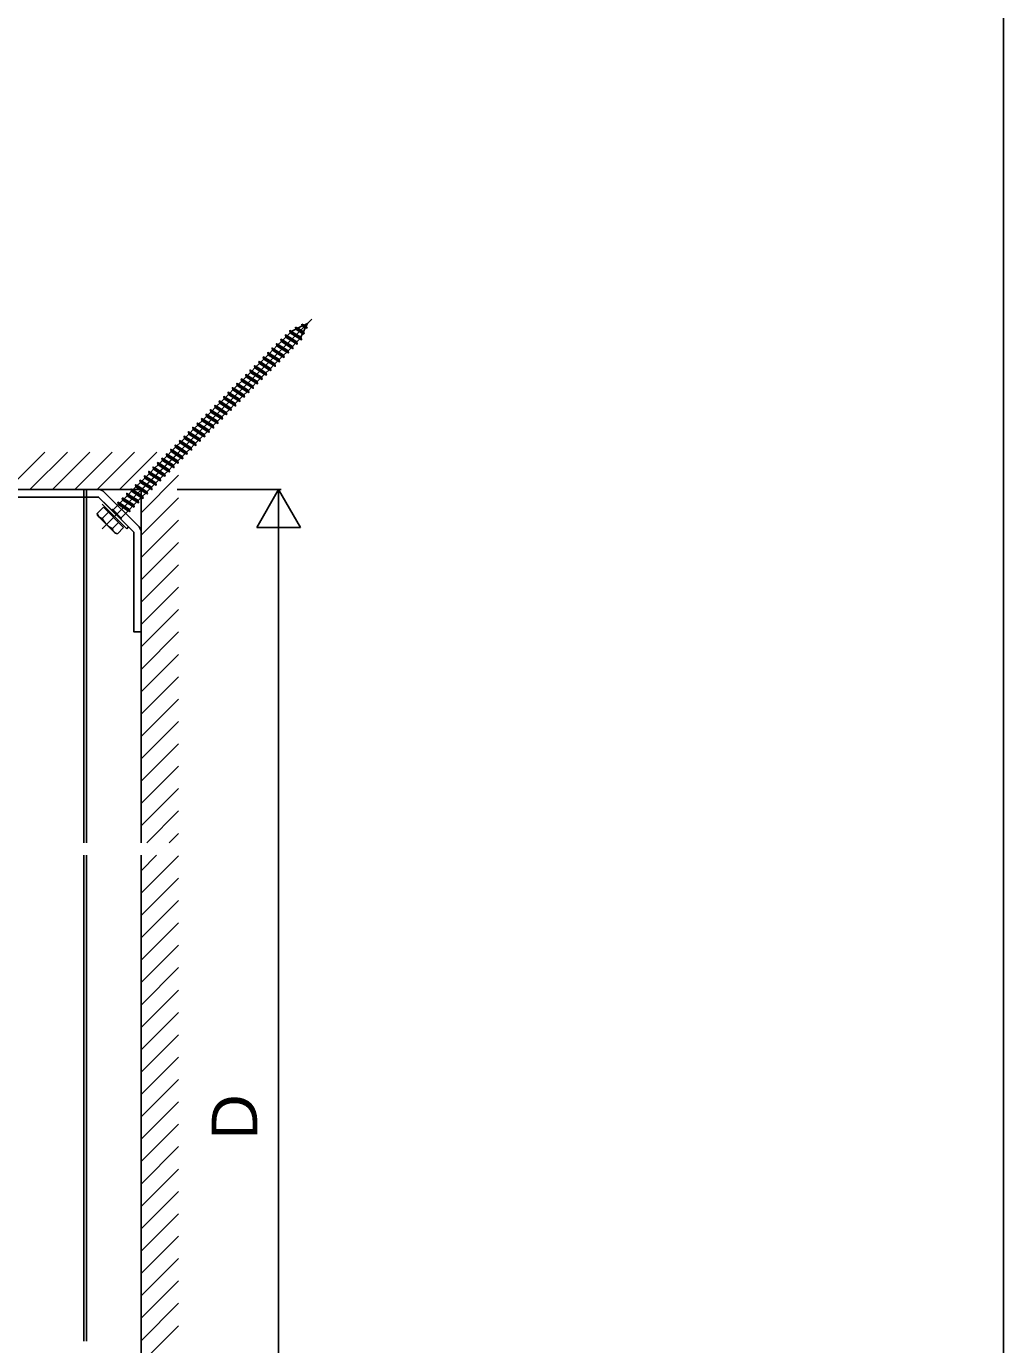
# Model space of a CAD drawing. Units: millimetres, scale not verified. Extents: x -875 to 875, y -1304 to 1297.
# Drawn here: x 483 to 875, y -545 to -16 of the extents above; entities that cross this region are included whole.
import ezdxf
from ezdxf.enums import TextEntityAlignment as Align

# ---------------------------------------------------------------- set-up
doc = ezdxf.new("R2010")
doc.units = ezdxf.units.MM
doc.header["$LTSCALE"] = 8
for name, color, linetype in [('0-5_YKK_12', 2, 'Continuous'), ('0-6_YKK_13', 4, 'Continuous'), ('0-8_YKK_D', 6, 'Continuous'), ('0-9_YKK_ZWAK', 7, 'Continuous'), ('0-A_YSS_K', 3, 'Continuous')]:
    doc.layers.add(name, color=color, linetype=linetype)
doc.styles.add('ＭＳ ゴシック', font='')
doc.styles.get('ＭＳ ゴシック').set_extended_font_data('MS Gothic')

msp = doc.modelspace()

# ---------------------------------------------------------------- linework, layer by layer
at = {"layer": '0-5_YKK_12'}
for p, q in [((513.301, -217.399), (597.447, -133.253)), ((529, -201.7), (481.5, -201.7)), ((506, -343.45), (506, -201.7)), ((507, -343.45), (507, -201.7)), ((529, -343.45), (529, -201.7)), ((506, -543.45), (506, -348.45)), ((507, -543.45), (507, -348.45)), ((529, -543.45), (529, -348.45))]:
    msp.add_line(p, q, dxfattribs=at)
at = {"layer": '0-6_YKK_13'}
for p, q in [((589.468, -138.05), (591.047, -137.28)), ((590.922, -136.506), (591.819, -136.903)), ((590.922, -136.506), (591.047, -137.28)), ((590.922, -136.506), (594.451, -139.251)), ((591.047, -137.28), (593.741, -138.994)), ((591.819, -136.903), (593.621, -136.025)), ((591.819, -136.903), (594.064, -138.332)), ((593.406, -135.295), (594.393, -135.648)), ((593.406, -135.295), (593.621, -136.025)), ((593.406, -135.295), (595.562, -136.972)), ((593.621, -136.025), (594.818, -136.787)), ((594.818, -136.787), (594.064, -138.332)), ((594.393, -135.648), (595.679, -135.021)), ((594.393, -135.648), (595.141, -136.124)), ((595.562, -136.972), (594.818, -136.787)), ((595.679, -135.021), (595.141, -136.124)), ((595.562, -136.972), (595.141, -136.124)), ((584.012, -143.506), (585.249, -142.269)), ((585.073, -141.385), (589.846, -145.097)), ((585.78, -141.738), (587.017, -140.501)), ((585.78, -141.738), (589.669, -144.213)), ((586.84, -139.617), (591.613, -143.329)), ((587.548, -139.97), (588.785, -138.733)), ((587.548, -139.97), (591.437, -142.445)), ((588.608, -137.849), (593.381, -141.561)), ((589.315, -138.203), (589.468, -138.05)), ((589.315, -138.203), (593.204, -140.678)), ((592.65, -141.232), (591.437, -142.445)), ((592.665, -141.202), (592.65, -141.232)), ((593.741, -138.994), (592.988, -140.54)), ((594.451, -139.251), (593.741, -138.994)), ((594.451, -139.251), (594.064, -138.332)), ((578.709, -148.809), (579.946, -147.572)), ((579.769, -146.688), (584.542, -150.4)), ((580.477, -147.042), (581.714, -145.804)), ((580.477, -147.042), (584.366, -149.516)), ((581.537, -144.92), (586.31, -148.632)), ((582.244, -145.274), (583.482, -144.036)), ((582.244, -145.274), (586.133, -147.749)), ((583.305, -143.152), (588.078, -146.865)), ((584.012, -143.506), (587.901, -145.981)), ((587.371, -146.511), (586.133, -147.749)), ((589.139, -144.743), (587.901, -145.981)), ((590.906, -142.976), (589.669, -144.213)), ((573.405, -154.113), (574.643, -152.875)), ((574.466, -151.991), (579.239, -155.704)), ((575.173, -152.345), (576.411, -151.107)), ((575.173, -152.345), (579.062, -154.82)), ((576.234, -150.223), (581.007, -153.936)), ((576.941, -150.577), (578.178, -149.34)), ((576.941, -150.577), (580.83, -153.052)), ((578.002, -148.456), (582.775, -152.168)), ((578.709, -148.809), (582.598, -151.284)), ((582.068, -151.814), (580.83, -153.052)), ((583.835, -150.047), (582.598, -151.284)), ((585.603, -148.279), (584.366, -149.516)), ((568.102, -159.416), (569.34, -158.178)), ((569.163, -157.295), (573.936, -161.007)), ((569.87, -157.648), (571.107, -156.411)), ((569.87, -157.648), (573.759, -160.123)), ((570.931, -155.527), (575.704, -159.239)), ((571.638, -155.88), (572.875, -154.643)), ((571.638, -155.88), (575.527, -158.355)), ((572.698, -153.759), (577.471, -157.471)), ((573.405, -154.113), (577.295, -156.587)), ((576.764, -157.118), (575.527, -158.355)), ((578.532, -155.35), (577.295, -156.587)), ((580.3, -153.582), (579.062, -154.82)), ((562.799, -164.719), (564.036, -163.482)), ((563.86, -162.598), (568.632, -166.31)), ((564.567, -162.951), (565.804, -161.714)), ((564.567, -162.951), (568.456, -165.426)), ((565.627, -160.83), (570.4, -164.542)), ((566.334, -161.184), (570.223, -163.659)), ((567.395, -159.062), (572.168, -162.775)), ((568.102, -159.416), (571.991, -161.891)), ((571.461, -162.421), (570.223, -163.659)), ((573.229, -160.653), (571.991, -161.891)), ((574.996, -158.886), (573.759, -160.123)), ((557.496, -170.022), (558.733, -168.785)), ((558.556, -167.901), (563.329, -171.613)), ((559.263, -168.255), (560.501, -167.017)), ((559.263, -168.255), (563.152, -170.73)), ((560.324, -166.133), (565.097, -169.846)), ((561.031, -166.487), (562.269, -165.25)), ((561.031, -166.487), (564.92, -168.962)), ((562.092, -164.366), (566.865, -168.078)), ((562.799, -164.719), (566.688, -167.194)), ((566.158, -167.724), (564.92, -168.962)), ((567.925, -165.957), (566.688, -167.194)), ((569.693, -164.189), (568.456, -165.426)), ((552.192, -175.326), (553.43, -174.088)), ((553.253, -173.204), (558.026, -176.917)), ((553.96, -173.558), (555.197, -172.321)), ((553.96, -173.558), (557.849, -176.033)), ((555.021, -171.437), (559.794, -175.149)), ((555.728, -171.79), (556.965, -170.553)), ((555.728, -171.79), (559.617, -174.265)), ((556.788, -169.669), (561.561, -173.381)), ((557.496, -170.022), (561.385, -172.497)), ((560.854, -173.028), (559.617, -174.265)), ((562.622, -171.26), (561.385, -172.497)), ((564.39, -169.492), (563.152, -170.73)), ((546.889, -180.629), (548.126, -179.392)), ((547.95, -178.508), (552.723, -182.22)), ((548.657, -178.861), (549.894, -177.624)), ((548.657, -178.861), (552.546, -181.336)), ((549.717, -176.74), (554.49, -180.452)), ((550.424, -177.094), (551.662, -175.856)), ((550.424, -177.094), (554.314, -179.568)), ((551.485, -174.972), (556.258, -178.685)), ((552.192, -175.326), (556.081, -177.801)), ((555.551, -178.331), (554.314, -179.568)), ((557.319, -176.563), (556.081, -177.801)), ((559.087, -174.795), (557.849, -176.033)), ((541.586, -185.932), (542.823, -184.695)), ((542.646, -183.811), (547.419, -187.523)), ((543.353, -184.165), (544.591, -182.927)), ((543.353, -184.165), (547.242, -186.639)), ((544.414, -182.043), (549.187, -185.756)), ((545.121, -182.397), (546.359, -181.159)), ((545.121, -182.397), (549.01, -184.872)), ((546.182, -180.276), (550.955, -183.988)), ((546.889, -180.629), (550.778, -183.104)), ((550.248, -183.634), (549.01, -184.872)), ((552.015, -181.867), (550.778, -183.104)), ((553.783, -180.099), (552.546, -181.336)), ((536.282, -191.236), (537.52, -189.998)), ((537.343, -189.114), (542.116, -192.827)), ((538.05, -189.468), (539.288, -188.23)), ((538.05, -189.468), (541.939, -191.943)), ((539.111, -187.347), (543.884, -191.059)), ((539.818, -187.7), (541.055, -186.463)), ((539.818, -187.7), (543.707, -190.175)), ((540.879, -185.579), (545.652, -189.291)), ((541.586, -185.932), (545.475, -188.407)), ((544.944, -188.938), (543.707, -190.175)), ((546.712, -187.17), (545.475, -188.407)), ((548.48, -185.402), (547.242, -186.639)), ((530.979, -196.539), (532.216, -195.302)), ((532.04, -194.418), (536.813, -198.13)), ((532.747, -194.771), (533.984, -193.534)), ((532.747, -194.771), (536.636, -197.246)), ((533.807, -192.65), (538.58, -196.362)), ((534.515, -193.003), (535.752, -191.766)), ((534.515, -193.003), (538.404, -195.478)), ((535.575, -190.882), (540.348, -194.594)), ((536.282, -191.236), (540.171, -193.711)), ((539.641, -194.241), (538.404, -195.478)), ((541.409, -192.473), (540.171, -193.711)), ((543.177, -190.705), (541.939, -191.943)), ((525.676, -201.842), (526.913, -200.605)), ((526.736, -199.721), (531.509, -203.433)), ((527.444, -200.075), (528.681, -198.837)), ((527.444, -200.075), (531.333, -202.549)), ((528.504, -197.953), (533.277, -201.666)), ((529.211, -198.307), (530.449, -197.069)), ((529.211, -198.307), (533.1, -200.782)), ((530.272, -196.185), (535.045, -199.898)), ((530.979, -196.539), (534.868, -199.014)), ((534.338, -199.544), (533.1, -200.782)), ((536.106, -197.776), (534.868, -199.014)), ((537.873, -196.009), (536.636, -197.246)), ((528.151, -216.692), (514.008, -202.549)), ((520.372, -207.146), (521.61, -205.908)), ((521.433, -205.024), (526.206, -208.737)), ((521.433, -205.024), (522.14, -205.378)), ((521.61, -205.908), (521.433, -205.024)), ((521.61, -205.908), (525.499, -208.383)), ((522.14, -205.378), (523.378, -204.14)), ((522.14, -205.378), (526.029, -207.853)), ((523.201, -203.256), (527.974, -206.969)), ((523.908, -203.61), (525.145, -202.373)), ((523.908, -203.61), (527.797, -206.085)), ((524.969, -201.489), (529.742, -205.201)), ((525.676, -201.842), (529.565, -204.317)), ((529.034, -204.847), (527.797, -206.085)), ((530.802, -203.08), (529.565, -204.317)), ((532.57, -201.312), (531.333, -202.549)), ((513.832, -208.737), (511.308, -211.26)), ((511.534, -212.095), (511.309, -211.259)), ((523.201, -217.399), (513.301, -207.499)), ((515.856, -210.761), (513.344, -213.274)), ((513.832, -208.737), (521.963, -216.868)), ((523.908, -216.692), (514.008, -206.792)), ((516.307, -211.211), (516.66, -210.858)), ((517.12, -209.903), (517.473, -209.55)), ((517.473, -209.55), (521.15, -213.227)), ((517.721, -209.797), (519.842, -207.676)), ((519.665, -206.792), (524.438, -210.504)), ((520.372, -207.146), (524.262, -209.62)), ((523.731, -210.151), (520.903, -212.979)), ((525.499, -208.383), (524.262, -209.62)), ((525.499, -208.383), (526.206, -208.737)), ((527.267, -206.615), (526.029, -207.853)), ((526.206, -208.737), (526.029, -207.853)), ((518.605, -219.166), (511.534, -212.095)), ((519.939, -214.844), (517.426, -217.356)), ((519.44, -219.392), (521.963, -216.868)), ((519.489, -214.393), (519.842, -214.04)), ((520.797, -213.58), (521.15, -213.227)), ((523.201, -217.399), (523.908, -216.692)), ((523.201, -217.399), (523.908, -216.692)), ((518.605, -219.166), (519.441, -219.391))]:
    msp.add_line(p, q, dxfattribs=at)
for points in [[(585.249, -142.269), (585.073, -141.385), (585.78, -141.738)], [(585.249, -142.269), (589.139, -144.743), (589.846, -145.097), (589.669, -144.213)], [(587.017, -140.501), (586.84, -139.617), (587.548, -139.97)], [(587.017, -140.501), (590.906, -142.976), (591.613, -143.329), (591.437, -142.445)], [(588.785, -138.733), (588.608, -137.849), (589.315, -138.203)], [(588.785, -138.733), (592.674, -141.208), (593.381, -141.561), (593.204, -140.678)], [(579.946, -147.572), (579.769, -146.688), (580.477, -147.042)], [(579.946, -147.572), (583.835, -150.047), (584.542, -150.4), (584.366, -149.516)], [(581.714, -145.804), (581.537, -144.92), (582.244, -145.274)], [(581.714, -145.804), (585.603, -148.279), (586.31, -148.632), (586.133, -147.749)], [(583.482, -144.036), (583.305, -143.152), (584.012, -143.506)], [(583.482, -144.036), (587.371, -146.511), (588.078, -146.865), (587.901, -145.981)], [(574.643, -152.875), (574.466, -151.991), (575.173, -152.345)], [(574.643, -152.875), (578.532, -155.35), (579.239, -155.704), (579.062, -154.82)], [(576.411, -151.107), (576.234, -150.223), (576.941, -150.577)], [(576.411, -151.107), (580.3, -153.582), (581.007, -153.936), (580.83, -153.052)], [(578.178, -149.34), (578.002, -148.456), (578.709, -148.809)], [(578.178, -149.34), (582.068, -151.814), (582.775, -152.168), (582.598, -151.284)], [(569.34, -158.178), (569.163, -157.295), (569.87, -157.648)], [(569.34, -158.178), (573.229, -160.653), (573.936, -161.007), (573.759, -160.123)], [(571.107, -156.411), (570.931, -155.527), (571.638, -155.88)], [(571.107, -156.411), (574.996, -158.886), (575.704, -159.239), (575.527, -158.355)], [(572.875, -154.643), (572.698, -153.759), (573.405, -154.113)], [(572.875, -154.643), (576.764, -157.118), (577.471, -157.471), (577.295, -156.587)], [(564.036, -163.482), (563.86, -162.598), (564.567, -162.951)], [(564.036, -163.482), (567.925, -165.957), (568.632, -166.31), (568.456, -165.426)], [(565.804, -161.714), (565.627, -160.83), (566.334, -161.184)], [(565.804, -161.714), (569.693, -164.189), (570.4, -164.542), (570.223, -163.659)], [(566.334, -161.184), (567.572, -159.946), (567.395, -159.062), (568.102, -159.416)], [(567.572, -159.946), (571.461, -162.421), (572.168, -162.775), (571.991, -161.891)], [(558.733, -168.785), (558.556, -167.901), (559.263, -168.255)], [(558.733, -168.785), (562.622, -171.26), (563.329, -171.613), (563.152, -170.73)], [(560.501, -167.017), (560.324, -166.133), (561.031, -166.487)], [(560.501, -167.017), (564.39, -169.492), (565.097, -169.846), (564.92, -168.962)], [(562.269, -165.25), (562.092, -164.366), (562.799, -164.719)], [(562.269, -165.25), (566.158, -167.724), (566.865, -168.078), (566.688, -167.194)], [(553.43, -174.088), (553.253, -173.204), (553.96, -173.558)], [(553.43, -174.088), (557.319, -176.563), (558.026, -176.917), (557.849, -176.033)], [(555.197, -172.321), (555.021, -171.437), (555.728, -171.79)], [(555.197, -172.321), (559.087, -174.795), (559.794, -175.149), (559.617, -174.265)], [(556.965, -170.553), (556.788, -169.669), (557.496, -170.022)], [(556.965, -170.553), (560.854, -173.028), (561.561, -173.381), (561.385, -172.497)], [(548.126, -179.392), (547.95, -178.508), (548.657, -178.861)], [(548.126, -179.392), (552.015, -181.867), (552.723, -182.22), (552.546, -181.336)], [(549.894, -177.624), (549.717, -176.74), (550.424, -177.094)], [(549.894, -177.624), (553.783, -180.099), (554.49, -180.452), (554.314, -179.568)], [(551.662, -175.856), (551.485, -174.972), (552.192, -175.326)], [(551.662, -175.856), (555.551, -178.331), (556.258, -178.685), (556.081, -177.801)], [(542.823, -184.695), (542.646, -183.811), (543.353, -184.165)], [(542.823, -184.695), (546.712, -187.17), (547.419, -187.523), (547.242, -186.639)], [(544.591, -182.927), (544.414, -182.043), (545.121, -182.397)], [(544.591, -182.927), (548.48, -185.402), (549.187, -185.756), (549.01, -184.872)], [(546.359, -181.159), (546.182, -180.276), (546.889, -180.629)], [(546.359, -181.159), (550.248, -183.634), (550.955, -183.988), (550.778, -183.104)], [(537.52, -189.998), (537.343, -189.114), (538.05, -189.468)], [(537.52, -189.998), (541.409, -192.473), (542.116, -192.827), (541.939, -191.943)], [(539.288, -188.23), (539.111, -187.347), (539.818, -187.7)], [(539.288, -188.23), (543.177, -190.705), (543.884, -191.059), (543.707, -190.175)], [(541.055, -186.463), (540.879, -185.579), (541.586, -185.932)], [(541.055, -186.463), (544.944, -188.938), (545.652, -189.291), (545.475, -188.407)], [(532.216, -195.302), (532.04, -194.418), (532.747, -194.771)], [(532.216, -195.302), (536.106, -197.776), (536.813, -198.13), (536.636, -197.246)], [(533.984, -193.534), (533.807, -192.65), (534.515, -193.003)], [(533.984, -193.534), (537.873, -196.009), (538.58, -196.362), (538.404, -195.478)], [(535.752, -191.766), (535.575, -190.882), (536.282, -191.236)], [(535.752, -191.766), (539.641, -194.241), (540.348, -194.594), (540.171, -193.711)], [(526.913, -200.605), (526.736, -199.721), (527.444, -200.075)], [(526.913, -200.605), (530.802, -203.08), (531.509, -203.433), (531.333, -202.549)], [(528.681, -198.837), (528.504, -197.953), (529.211, -198.307)], [(528.681, -198.837), (532.57, -201.312), (533.277, -201.666), (533.1, -200.782)], [(530.449, -197.069), (530.272, -196.185), (530.979, -196.539)], [(530.449, -197.069), (534.338, -199.544), (535.045, -199.898), (534.868, -199.014)], [(511.958, -201.7), (471.958, -201.7), (471.958, -204.7), (511.916, -204.7), (526, -218.784), (526, -258.742), (529, -258.742), (529, -218.742)], [(523.378, -204.14), (523.201, -203.256), (523.908, -203.61)], [(523.378, -204.14), (527.267, -206.615), (527.974, -206.969), (527.797, -206.085)], [(525.145, -202.373), (524.969, -201.489), (525.676, -201.842)], [(525.145, -202.373), (529.034, -204.847), (529.742, -205.201), (529.565, -204.317)], [(519.842, -207.676), (519.665, -206.792), (520.372, -207.146)], [(519.842, -207.676), (523.731, -210.151), (524.438, -210.504), (524.262, -209.62)]]:
    msp.add_lwpolyline(points, dxfattribs=at)
for centre, radius, start, end in [((511.958, -204.6), 2.9, 45.00003, 90.00002), ((513.815, -210.762), 2.556, 191.25178, 259.38425), ((521.824, -208.876), 9.553, 207.41205, 242.58795), ((526.1, -218.742), 2.9, 359.99998, 45.00003), ((519.938, -216.885), 2.556, 190.61575, 258.74822)]:
    msp.add_arc(centre, radius, start, end, dxfattribs=at)
at = {"layer": '0-8_YKK_D'}
for p, q in [((543.5, -201.7), (585.13, -201.7)), ((584.13, -201.7), (575.38, -216.855)), ((584.13, -201.7), (592.88, -216.855)), ((584.13, -201.7), (584.13, -232.011)), ((575.38, -216.855), (592.88, -216.855)), ((584.13, -219.2), (584.13, -684.2))]:
    msp.add_line(p, q, dxfattribs=at)
at = {"layer": '0-9_YKK_ZWAK'}
msp.add_lwpolyline([(-875, -1304.2), (875, -1304.2), (875, 1245.8)], dxfattribs=at)
at = {"layer": '0-A_YSS_K'}
for p, q in [((475.4, -201.7), (490.4, -186.7)), ((484.38, -201.7), (499.38, -186.7)), ((493.361, -201.7), (508.361, -186.7)), ((502.341, -201.7), (517.341, -186.7)), ((511.321, -201.7), (526.321, -186.7)), ((520.301, -201.7), (535.301, -186.7)), ((529, -201.982), (544, -186.982)), ((529, -210.962), (544, -195.962)), ((19, -201.7), (529, -201.7)), ((529, -201.699), (529, -343.45)), ((529, -219.942), (544, -204.942)), ((529, -228.922), (544, -213.922)), ((529, -237.903), (544, -222.903)), ((529, -246.883), (544, -231.883)), ((529, -255.863), (544, -240.863)), ((529, -264.843), (544, -249.843)), ((529, -273.824), (544, -258.824)), ((529, -282.804), (544, -267.804)), ((529, -291.784), (544, -276.784)), ((529, -300.764), (544, -285.764)), ((529, -309.745), (544, -294.745)), ((529, -318.725), (544, -303.725)), ((529, -327.705), (544, -312.705)), ((529, -336.685), (544, -321.685)), ((531.216, -343.45), (544, -330.666)), ((540.196, -343.45), (544, -339.646)), ((529, -348.45), (529, -543.45)), ((529, -354.646), (535.196, -348.45)), ((529, -363.626), (544, -348.626)), ((529, -372.606), (544, -357.606)), ((529, -381.587), (544, -366.587)), ((529, -390.567), (544, -375.567)), ((529, -399.547), (544, -384.547)), ((529, -408.528), (544, -393.528)), ((529, -417.508), (544, -402.508)), ((529, -426.488), (544, -411.488)), ((529, -435.468), (544, -420.468)), ((529, -444.449), (544, -429.449)), ((529, -453.429), (544, -438.429)), ((529, -462.409), (544, -447.409)), ((529, -471.389), (544, -456.389)), ((529, -480.37), (544, -465.37)), ((529, -489.35), (544, -474.35)), ((529, -498.33), (544, -483.33)), ((529, -507.31), (544, -492.31)), ((529, -516.291), (544, -501.291)), ((529, -525.271), (544, -510.271)), ((529, -534.251), (544, -519.251)), ((529, -543.231), (544, -528.231)), ((529, -552.212), (544, -537.212)), ((529, -543.45), (529, -800.766))]:
    msp.add_line(p, q, dxfattribs=at)

# ---------------------------------------------------------------- texts
at = {"layer": '0-8_YKK_D', "style": 'ＭＳ ゴシック'}
msp.add_text('Ｄ', height=18.33, rotation=90, dxfattribs=at).set_placement((581.13, -466.047), align=Align.BOTTOM_LEFT)

doc.saveas('drawing.dxf')
